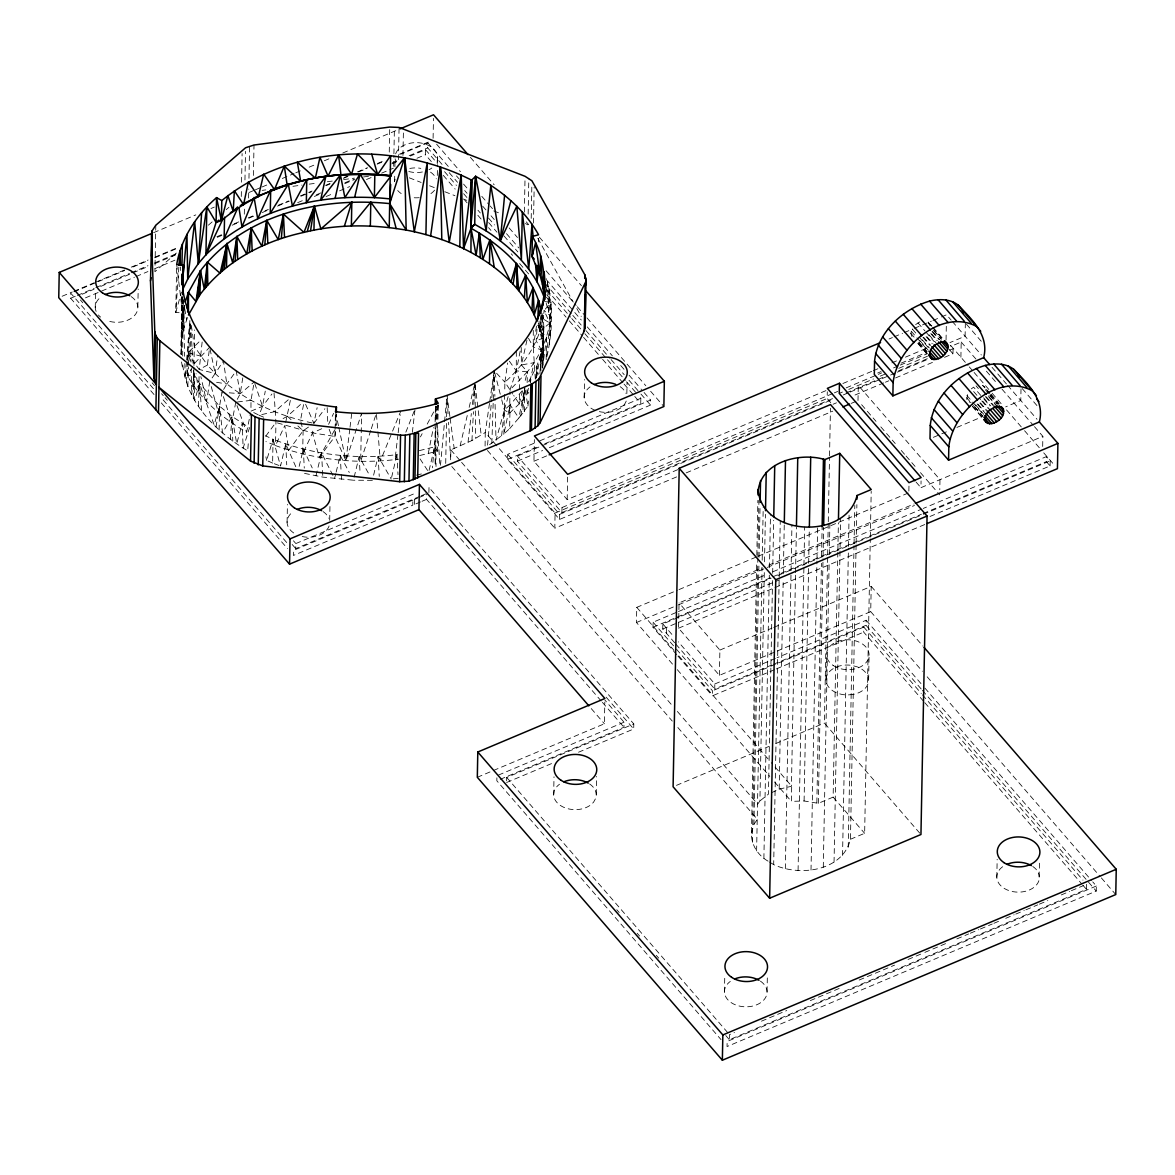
<?xml version="1.0" encoding="UTF-8"?>
<svg xmlns="http://www.w3.org/2000/svg" width="1175" height="1175" viewBox="0 0 1175 1175"><rect width="100%" height="100%" fill="white"/><g stroke="black" fill="none" stroke-linecap="round" stroke-linejoin="round"><path stroke-width="0.75" stroke-dasharray="5 3.75" d="M516.324 351.398L516.31 370.874L510.023 389.88L512.799 394.066M535.301 379.07L533.274 346.933L533.288 327.737M248.248 443.768L247.69 450.862C215.965 432.003 185.768 401.762 182.654 363.325M182.683 356.054L182.874 299.669M253.624 385.268L250.995 400.352L250.951 411.162L262.554 406.3L271.91 394.022M181.405 354.762L182.698 299.743L181.802 338.297L183.976 327.987L184.123 305.338L182.522 313.02L181.082 354.292L182.654 299.684M540.985 370.698C539.428 352.03 546.772 333.715 542.365 315.12M182.052 295.586L181.376 342.571L182.522 299.317M489.476 403.422L485.275 432.488L471.939 440.537L450.818 449.893L450.686 460.203L448.542 422.295M485.084 446.03L485.275 432.488L555.085 513.049L554.791 528.221L677.755 476.433M543.1 362.708L543.438 340.074L542.409 367.657L543.79 326.753L542.262 341.044L543.32 354.351L543.438 340.074L542.85 365.19M546.992 356.407C552.602 331.056 553.822 303.4 546.184 278.358M181.082 354.292L182.022 295.836M546.36 297.202L550.972 302.327L549.445 346.214L550.767 316.148L544.084 310.582C541.778 338.694 525.622 363.78 504.897 382.154L504.692 392.626M154.013 394.506L70.632 298.244L70.735 293.192L154.101 389.454M95.263 307.527L95.572 291.268M137.842 307.13L138.195 289.079M155.805 225.218L154.909 271.748L178.218 251.45M180.994 345.729L181.963 295.454M182.786 298.817L182.345 335.242L184.123 305.338L186.678 319.879L183.976 327.987M187.838 361.621L187.559 375.882C201.013 400.087 222.883 418.506 246.618 432.165L250.583 412.91M187.868 359.844L188 352.706L201.366 339.604M193.317 398.105L193.919 367.246M193.948 365.498L194.624 329.925M194.154 386.487L194.433 372.24M199.074 376.602L198.766 392.656L196.078 373.665M219.123 430.079L219.578 406.212L199.544 383.417L193.772 374.223L192.891 370.918M241.286 196.533L241.418 189.366M241.551 182.213L242.109 153.572M244.312 214.158L244.444 206.947M244.958 179.981L245.516 151.34M248.586 198.046L248.762 189.043M248.968 178.306L249.585 146.082M253.433 175.457L254.006 145.024M278.96 465.447L272.615 463.112L273.07 439.23L265.521 435.852M274.039 392.979L275.949 422.398L275.508 445.575C314.65 459.822 357.288 464.507 398.589 459.19M287.082 522.464L287.42 504.398M419.563 496.482L295.748 548.607L295.85 543.555L293.456 540.794M303.561 404.611L300.506 420.253L303.106 430.784L302.651 453.961L312.521 432.899L313.196 428.141M329.69 520.275L329.969 505.823M356.568 428.625L345.935 460.688L334.978 436.454L335.081 431.137M335.11 429.374L335.418 413.453M336.109 425.247L336.314 414.334M389.263 152.104L389.718 128.839M393.684 166.277L393.889 155.541M393.919 153.749L394.403 128.692M394.609 181.244L394.741 174.018M394.888 166.806L395.064 157.773M398.457 159.653L399.074 127.429M402.952 155.482L403.436 130.425M412.866 500.124L293.515 550.399L293.412 555.452L412.778 505.191L412.866 500.124L417.58 498.141M414.555 499.419L414.467 504.472L416.699 507.071M431.343 161.592L425.394 154.718L425.482 149.666L410.339 156.04M442.035 164.397L427.729 147.888L427.832 142.821L400.793 154.204M433.09 138.253L433.472 118.396M601.203 701.005L426.569 499.375L426.657 494.322M428.904 492.545L429.007 487.493L425.893 488.8M437.306 175.442L437.511 164.618M437.541 162.811L437.643 157.391M435.088 423.749L435.176 466.769M435.117 421.972L435.426 405.992M419.666 455.533L437.335 451.229L437.82 426.363M437.952 419.269L438.26 403.289L434.794 420.679M445.707 463.435L446.573 418.55M446.603 416.758L446.955 398.795M504.663 394.359L503.899 433.942L487.463 446.28L491.635 399.5M677.755 469.662L559.564 519.423L507.585 459.41L507.688 454.358L536.241 442.329M501.71 399.808L504.354 410.075L509.583 413.057L509.994 391.657M509.627 428.684L518.836 418.036L510.082 404.817L503.899 433.942L509.627 428.684L510.082 404.817L522.523 390.438M506.631 780.832L506.704 777.453L633.795 723.932L429.007 487.493M832.546 398.619L561.9 512.594L517.352 461.143L517.455 456.091L650.597 400.029L641.036 388.984M509.583 413.057L519.291 403.847L519.526 391.378M519.556 389.601L519.732 380.685L516.31 370.874L508.143 359.491M524.373 212.102L524.99 179.893M524.329 411.705L524.784 387.838L527.957 406.021L518.836 418.036L524.784 387.838L522.655 413.879M528.148 214.114L528.823 178.306M527.017 389.689L526.914 395.05L519.291 403.847L513.725 395.461M527.149 382.565L527.355 371.873C538.664 357.699 546.683 340.926 549.885 323.037L544.084 310.582M531.203 218.403L531.864 184.387M533.479 223.088L534.17 187.28M825.952 390.629L567.173 499.595L533.949 461.232L534.361 439.567M538.444 241.859L538.502 238.319L538.341 241.991M589.615 783.96A21.297 14.952 1.1 0 1 595.681 798.368L593.683 801.996A21.297 14.952 1.1 0 1 569.992 809.178A21.297 14.952 1.1 0 1 553.66 794.873L554.012 776.807M559.564 519.423L559.667 514.371L507.688 454.358M561.9 512.594L562.002 507.541L517.455 456.091M567.173 499.595L567.628 476.125M584.181 397.561L584.533 379.51M596.254 794.491L596.606 776.425M477.314 777.292L604.405 723.771L604.817 702.107M626.848 393.566L627.053 382.742M500.183 779.363L623.94 727.252L624.043 722.199L604.89 700.094M578.511 752.235L633.707 728.985L633.795 723.932M672.497 664.11L636.468 622.515L636.762 607.357L677.329 590.276M544.745 443.768L640.742 403.348L640.83 398.281L638.451 395.534M549.357 447.675L650.509 405.081L650.597 400.029M676.741 654.71L652.977 627.274L653.08 622.221L676.712 612.263M674.7 642.813L662.744 629.007L662.847 623.954L771.094 578.364M666.46 633.296L666.548 628.243M773.693 627.421L871.204 586.354L870.719 611.632L719.408 675.346L678.562 628.199L679.047 602.922L761.929 568.024M774.589 669.662L712.388 695.85L712.476 690.797L675.654 648.277M771.887 664.947L714.723 689.02L714.826 683.967L678.327 641.829M719.408 675.346L719.893 650.069L679.047 602.922M724.461 992.053L724.769 975.808M1086.567 884.29L1086.464 889.343L729.381 1039.713L729.469 1034.646L734.522 1032.531M768.068 861.158C758.139 855.591 751.016 844.781 751.471 833.178L756.671 562.561M756.817 555.246L757.86 500.388M752.382 842.269L757.831 558.859M757.86 557.023L758.947 500.344M751.471 833.178L753.939 824.263L758.933 564.602M759.065 557.288L760.049 506.102M756.612 850.935L762.061 567.51M762.193 560.196L763.221 507.174M677.373 711.448L757.669 804.17L759.917 800.953L764.367 569.111M764.514 561.812L765.424 514.342M763.882 858.558L769.317 575.133M769.463 567.819L770.477 514.797M772.533 580.567L768.435 794.153L759.917 800.953M772.665 573.268L773.679 520.334M767.055 991.671L767.363 975.426M856.105 544.862L850.45 839.258C842.783 871.263 799.646 876.741 773.679 864.624L780.273 520.863M771.505 792.728L779.187 789.159L783.182 581.052M783.314 573.752L784.268 524.461M785.341 868.736L791.025 572.519M791.054 570.683L791.935 524.975M779.187 789.159L791.436 786.295L795.504 574.546M795.548 572.724L796.43 527.09M837.834 552.088L833.134 797.12L818.329 803.348L804.097 800.968L791.392 801.379L791.686 786.207L771.27 762.648M798.075 870.587L803.906 567.055M803.935 565.234L804.669 526.826M804.097 800.968L808.635 565.087M808.664 563.266L809.325 528.515M811.014 870.073L816.948 561.062M816.992 559.227L817.624 526.312M816.845 802.819L821.442 563.295M821.575 555.981L822.133 526.723M818.329 803.348L823.029 558.331M823.073 556.495L823.631 527.237M830.754 402.643L827.156 398.487L827.288 391.745M919.746 833.134L824.409 723.066L827.611 556.495M827.641 554.673L828.243 523.551M828.272 521.729L829.506 457.663M829.535 455.827L830.461 408.239M826.025 680.178L826.51 654.901M823.278 867.223L829.153 561.87M829.286 554.556L829.888 523.462M837.863 550.267L838.392 522.846M834.044 862.23L840.639 518.469M842.548 855.429L848.438 548.24M848.482 546.419L849.143 511.668M848.232 847.293L854.019 545.597M854.063 543.761L854.798 505.367M858 400.528L858.293 385.371L939.985 479.679L939.78 489.784M856.149 543.041L856.883 504.633M923.579 701.284L863.698 632.135L863.787 627.083L712.476 690.797M921.185 688.976L866.034 625.306L866.137 620.253L777.027 657.765M850.45 839.258L864.638 833.31L870.293 538.914M870.322 537.092L871.204 491.37M868.619 679.796L869.103 654.519M908.862 491.106L908.995 484.364M1034.47 426.643L1042.871 436.351L920.936 487.684L921.068 480.942M946.051 340.06L946.316 325.622M944.524 357.317L952.969 353.763L953.072 348.711L950.281 345.494M960.9 357.2L961.194 342.043L951.074 346.302M965.351 322.905L965.101 336.212L949.958 342.586M996.811 877.358L997.164 859.307M1021.016 388.866L1020.781 400.513L1005.653 406.888M1042.68 446.456L1042.871 436.351M929.998 516.471L1050.098 465.902L1046.382 461.613L1046.484 456.561L923.227 508.452M1002.657 866.724A21.297 14.952 1.1 0 0 999.382 869.852L997.399 873.48A21.297 14.952 1.1 0 0 1013.144 891.678A21.297 14.952 1.1 0 0 1038.832 880.853L1039.713 860.732M1050.098 465.902L1050.186 460.835L1046.484 456.561M1096.334 886.023L727.134 1041.491L727.046 1046.543L1096.231 891.076L1096.334 886.023L1092.735 881.867M543.276 349.372L543.79 326.753M183.359 330.425L184.123 305.338M541.469 336.094L542.174 313.461L542.262 341.044L537.695 322.993M540.603 369.405L541.102 353.278L536.799 366.218L528.662 381.787M187.824 386.546L188.455 366.864M188.514 365.072L189.851 323.933M491.855 443.357L494.22 370.727L494.881 396.342M536.387 376.955L536.799 366.218L538.312 374.311M544.422 301.564L550.972 302.327L550.502 335.874M538.502 323.198L539.824 331.423L546.625 336.637L546.169 359.814L549.885 323.037L543.012 318.866L543.173 315.267M530.424 382.33L530.586 378.761L531.497 382.066M471.939 440.537L473.437 411.691M473.804 404.479L474.832 384.666L472.409 404.523M198.311 406.168L199.544 383.417L214.129 424.895L219.578 406.212L232.018 416.405L249.497 427.817L243.137 448.13L242.241 423.455L236.733 443.724L232.018 416.405L222.53 432.973L219.578 406.212L216.009 427.024M186.355 382.374L187.501 362.326M187.603 360.505L189.983 318.601M539.913 373.914L541.102 353.278L542.409 367.657M549.885 323.037L539.824 331.423L540.764 315.62M542.233 367.981L541.322 349.915L536.197 340.897L537.254 325.24M178.864 267.151L175.765 312.403L182.522 313.02L176.691 264.463L175.765 312.403L181.449 292.12M230.329 439.362L232.018 416.405L232.782 441.183M535.815 379.011L536.799 366.218L536.813 376.69M186.502 361.915L185.209 378.159L184.828 363.56M186.634 360.108L189.513 324.006M438.113 405.096L432.385 467.826M491.796 397.708L494.22 370.727M440.493 465.256L446.676 398.81M527.957 406.021L528.662 398.751M530.248 382.389L530.586 378.761L530.63 382.257M202.144 342.013L199.221 369.479L215.216 373.503C239.935 397.752 272.071 413.38 305.515 421.428M539.824 331.423L541.425 315.869M501.622 435.837L504.354 410.075L508.143 396.607M277.418 422.927L312.521 432.899L319.262 457.325L334.978 436.454L335.697 430.197M412.352 432.356L415.083 408.841L405.698 432.576M468.002 442.432L471.351 413.541M397.972 434.544L394.976 459.704L398.325 451.215M398.178 432.752L400.322 414.79M349.812 428.963L345.935 460.688L338.811 427.436M350.032 427.201L351.751 413.086M546.302 290.783L547.418 281.721L548.666 311.713L550.194 322.053L549.107 288.551L546.478 287.053M209.194 350.796L207.402 365.072L215.216 373.503L211.588 378.658M542.556 368.054L546.625 336.637L536.197 340.897M223.617 389.454L226.834 383.961L223.412 360.916L215.216 373.503L217.581 355.599M520.819 415.994L524.784 387.838M521.245 347.477L521.392 364.97L527.355 371.873L510.023 389.88L504.897 382.154L507.644 362.987M489.74 401.6L493.955 372.534M553.66 794.873L554.248 790.995A21.297 14.952 1.1 0 1 559.506 784.239M536.476 377.528L541.322 349.915L533.274 346.933L536.608 325.431M209.767 381.243L206.58 401.527L200.852 376.602M237.247 399.383L240.214 393.728L242.887 377.16M912.006 336.726L910.816 333.333L912.152 328.882L917.954 335.58M966.79 399.529L967.848 393.184M263.626 417.169L258.999 415.201L262.554 406.3L265.256 391.128M285.657 422.442L290.636 399.133M235.778 402.202L231.798 422.941L222.002 392.2L218.388 412.689L210.252 382.991M520.173 351.119L516.31 370.874L527.355 371.873L524.667 382.536M428.199 453.726L433.413 427.641M541.837 315.062L539.207 327.869L539.061 320.995M305.618 404.303L313.872 423.382L317.132 407.681M528.427 388.235L526.914 395.05L528.838 392.303M529.925 381.42L534.082 362.693L521.392 364.97L527.311 338.635M295.762 466.681L285.745 443.9L280.546 466.034L273.07 439.23C312.183 454.798 355.202 459.689 396.93 454.652L398.017 474.671M398.207 478.313L391.216 479.062L396.93 454.652M460.115 445.913L467.518 414.393M469.163 407.373L474.098 386.355M429.066 470.455L434.647 446.838L417.096 451.185M373.606 475.185L378.13 456.311L391.216 479.062M299.155 466.372L303.326 449.085L312.242 467.944M304.545 473.378L322.831 477.109L353.396 480.208L359.168 456.576L369.728 475.581M315.972 475.802L321.553 452.948L334.537 478.68L335.756 473.701M336.168 472.056L340.236 455.459L349.283 472.468M519.291 403.847L522.42 391.422M272.615 463.112L266.637 460.365L273.07 439.23M370.757 430.432L360.681 461.393L361.606 413.438L357.127 426.936M371.315 428.713L376.353 413.233L380.347 460.982L391.907 432.767M186.678 319.879L187.471 317.456M392.582 431.107L400.748 411.191M328.603 424.351L333.597 413.336M319.262 457.325L334.625 430.079M420.444 436.894L422.148 433.692M427.23 424.087L436.571 406.491M192.847 366.468L187.559 375.882L193.772 374.223L193.552 370.639M753.939 824.263L757.39 819.328L677.094 726.635M308.482 427.083L303.106 430.784L288.874 450.098L284.791 425.526L275.508 445.575L265.917 441.58M265.785 436.131L275.949 422.398M313.872 423.382L324.902 408.724M191.334 325.46L194.316 346.302L207.402 365.072L199.221 369.479L194.609 363.325L209.649 347.227M544.054 294.631L549.107 288.551L548.666 311.713L545.2 299.845M545.229 309.201L550.972 302.327M510.082 404.817L504.354 410.075L496.012 440.258L494.925 398.178M283.087 418.579L287.376 416.273L302.944 402.291M288.242 399.794L274.671 411.661L258.999 415.201L252.552 411.97M208.372 225.189L212.484 221.605M226.202 209.664L228.949 207.285M229.287 392.817L240.214 393.728L254.211 381.919M915.633 324.579L920.348 321.553M971.328 388.881L973.605 387.148L982.888 397.855M321.744 428.713L312.521 432.899L334.978 436.454M153.646 232.65L195.799 214.893M210.971 208.504L214.335 207.079M253.727 190.497L248.689 192.627L251.641 191.922M255.416 189.792L260.453 187.677M262.128 186.957L267.18 184.842M282.294 178.468L294.058 173.518M295.748 172.813L302.46 169.978M309.187 167.144L315.913 164.324M324.315 160.784L329.353 158.654M342.792 153L398.252 129.647M62.128 296.262L72.233 292.002M73.922 291.282L94.162 282.764M95.836 282.059L124.506 269.986M131.248 267.151L148.109 260.042M154.85 257.207L178.453 247.264M234.089 223.838L239.142 221.708M248.204 217.904L254.931 215.069M265.007 210.824L268.37 209.414M278.46 205.17L288.536 200.925M300.301 195.961L307.027 193.141M308.702 192.421L312.065 191.011M325.504 185.356L330.542 183.227M343.996 177.572L347.345 176.147M357.435 171.903L367.511 167.658M377.601 163.413L382.639 161.298M399.441 154.219L429.697 141.485M74.098 291.782L124.55 270.544M132.951 267.004L148.079 260.63M154.806 257.795L178.35 247.881M232.151 225.218L238.877 222.383M248.938 218.153L253.947 216.053M262.289 212.528L269.046 209.693M277.491 206.139L289.314 201.16M301.138 196.181L311.272 191.907M326.474 185.503L329.852 184.078M343.364 178.394L348.432 176.265M358.566 171.991L367.011 168.436M377.146 164.162L383.902 161.328M70.632 298.244L75.685 296.129M77.359 295.424L94.176 288.345M95.865 287.625L129.485 273.467M131.174 272.762L147.991 265.682M154.718 262.848L176.573 253.638M216.934 236.645L221.972 234.53M297.672 202.658L304.428 199.809M316.251 194.83L323.007 191.98M344.965 182.742L353.411 179.173M392.259 162.826L397.326 160.681M409.15 155.702L427.729 147.888M82.191 294.22L94 289.241M100.756 286.406L131.145 273.613M132.834 272.894L148.035 266.505M154.777 263.655L176.735 254.417M217.243 237.35L222.31 235.22M314.401 196.445L319.453 194.316M344.701 183.682L354.806 179.422M391.818 163.839L398.56 161.004M85.467 297.863L134.42 277.241M136.109 276.536L147.933 271.557M154.689 268.708L174.943 260.174M326.092 196.533L332.819 193.699M339.56 190.864L349.651 186.605M366.483 179.525L373.209 176.691M381.625 173.151L393.405 168.187M416.978 158.258L425.394 154.718M295.85 543.555L414.995 493.383M539.78 440.845L640.83 398.281M421.12 495.821L427.347 493.206M507.585 459.41L539.692 445.898M419.093 497.51L425.144 494.969M420.518 501.931L412.778 505.191M422.031 501.284L426.569 499.375M517.352 461.143L542.615 450.51M533.949 461.232L547.447 455.548M889.02 339.002L892.413 337.577M894.102 336.858L902.547 333.303M904.251 332.584L912.696 329.029M914.4 328.31L931.305 321.186M932.994 320.481L939.765 317.632M941.454 316.927L946.536 314.782L951.177 320.143M842.872 383.505L871.63 371.403M873.319 370.683L878.386 368.553M891.913 362.855L896.995 360.71M905.455 357.156L929.131 347.183M877.666 373.033L881.03 371.608M901.21 363.119L926.429 352.5M562.002 507.541L832.649 393.566M834.338 392.861L837.716 391.437M846.176 387.867L876.623 375.045M878.312 374.34L881.691 372.916M893.529 367.922L898.611 365.792M900.3 365.072L927.369 353.69M555.085 513.049L827.156 398.487M839.258 393.39L842.431 392.053M848.776 389.38L873.48 378.967M880.222 376.132L885.289 374.002M898.772 368.318L927.457 356.245M846.073 392.935L876.521 380.113M878.21 379.393L884.981 376.543M898.508 370.845L928.955 358.022M559.667 514.371L833.192 399.192M843.327 394.918L848.379 392.788M850.068 392.083L888.902 375.721M890.591 375.016L895.658 372.886M897.348 372.167L927.736 359.374M949.694 350.135L953.072 348.711M833.09 404.244L836.468 402.819M855.047 395.006L883.747 382.918M885.436 382.198L888.814 380.788M895.57 377.939L934.404 361.592M686.185 472.879L832.737 411.177M851.273 403.363L856.325 401.248M933.361 437.335L940.088 434.5M941.777 433.795L948.489 430.961M956.905 427.421L982.124 416.802M679.018 589.571L756.744 556.832M758.433 556.113L908.833 492.78M768.685 565.175L914.15 503.928M636.468 622.515L676.903 605.492M678.592 604.787L914.429 505.485M678.401 611.543L766.203 574.575M772.959 571.74L921.538 509.172M652.977 627.274L771.167 577.498M772.856 576.793L921.435 514.224M923.124 513.519L1046.382 461.613M777.865 575.515L921.641 514.973M923.33 514.268L1050.186 460.835M662.744 629.007L779.451 579.863M678.562 628.199L773.282 588.308M774.971 587.603L925.503 524.212M719.893 650.069L772.004 628.126M624.043 722.199L496.937 775.72L496.834 780.773L721.039 1039.625M714.826 683.967L775.338 658.485M773.561 664.242L866.034 625.306M506.601 782.506L551.751 763.5M776.264 668.957L863.698 632.135M676.462 785.37L768.935 746.433M775.647 743.599L824.409 723.066M761.473 1021.178L786.751 1010.529M810.324 1000.601L842.328 987.132M859.175 980.038L894.542 965.145M908.025 959.461L923.183 953.087M924.857 952.382L946.756 943.158M956.861 938.898L968.655 933.934M970.344 933.229L978.76 929.675M980.449 928.97L992.243 924.005M993.918 923.3L998.97 921.171M1005.712 918.336L1014.143 914.782M1015.817 914.077L1024.247 910.522M1025.922 909.817L1037.716 904.853M1039.405 904.148L1047.821 900.593M1061.304 894.924L1069.72 891.37M1071.409 890.665L1083.203 885.7M416.582 475.141L421.766 473.863M262.172 190.365L265.785 189.895M292.942 186.296L301.99 185.092M309.231 184.137L316.457 183.183M327.326 181.743L332.745 181.023M343.614 179.584L354.468 178.145M363.516 176.94L368.95 176.235M237.468 401.997L250.995 400.352M372.372 480.325L353.396 480.208M216.597 382.33L226.834 383.961L236.219 370.874L240.214 393.728M969.155 402.026L971.079 402.452M307.189 421.825L312.197 422.985M190.233 360.989L188 352.706L200.558 356.069M409.326 177.822L421.149 182.463M429.595 185.768L434.662 187.75M444.796 191.731L454.931 195.696M463.361 199.016L466.739 200.338M493.764 210.927L500.521 213.586M525.416 223.514L527.942 224.851M769.478 862.024L773.679 864.624M931.878 326.062L926.943 321.054L931.584 326.415M989.893 393.052L982.638 385.356L989.6 393.39M287.376 416.273L291.312 419.901M297.863 425.952L303.106 430.784M496.584 373.253L504.897 382.154M833.134 797.12L864.638 833.31M966.511 324.256L981.595 341.661M1022.206 388.543L1037.29 405.962M952.337 321.48L981.345 354.968M992.038 367.334L1006.417 383.917M1007.607 385.312L1037.026 419.269M961.194 342.043L978.011 361.459M986.413 371.168L996.018 382.257M1002.025 389.189L1033.266 425.247M950.619 345.332L968.097 365.528M969.302 366.908L972.915 371.08M974.104 372.46L990.922 391.877M992.126 393.258L1001.732 404.362M1006.549 409.913L1023.366 429.316M1024.556 430.711L1041.373 450.128M1043.723 452.83L1054.004 464.698M933.038 327.414L943.481 339.457M991.054 394.389L999.176 403.759M932.774 327.561L943.187 339.81M990.789 394.536L998.882 404.112M934.228 330.792L941.19 338.826M985.282 389.733L988.763 393.757M989.923 395.094L998.045 404.464M933.141 329.999L941.263 339.384M989.996 395.637L996.958 403.686M949.253 349.474L952.969 353.763M932.7 331.614L939.662 339.648M988.395 395.916L995.357 403.95M932.054 331.512L939.016 339.546M988.909 397.15L997.032 406.535M931.731 333.906L937.533 340.603M986.266 396.856L993.227 404.905M930.791 333.612L936.592 340.309M976.043 385.855L978.364 388.528M985.326 396.562L994.608 407.284M929.043 334.816L936.005 342.85M983.578 397.767L990.54 405.816M917.925 322.846L924.887 330.88M926.047 332.217L934.169 341.602M984.048 399.192L989.849 405.889M927.075 336.873L932.877 343.57M982.77 401.174L988.572 407.872M926.076 336.637L931.878 343.335M973.649 391.554L980.611 399.588M981.771 400.939L988.733 408.973M923.638 337.269L930.6 345.303M980.493 402.907L986.295 409.605M922.948 337.357L929.91 345.391M979.803 402.996L987.925 412.366M922.375 339.898L929.337 347.932M978.07 404.2L983.872 410.897M919.114 336.931L928.397 347.638M977.13 403.906L986.413 414.628M919.952 340.662L928.074 350.032M975.647 404.949L983.769 414.334M911.183 331.174L928.588 351.266M966.878 395.476L985.443 416.905M918.865 342.16L926.987 351.545M974.56 406.462L982.682 415.847M910.816 333.333L914.297 337.357M918.938 342.718L927.06 352.089M966.511 397.635L973.473 405.669M974.633 407.02L982.755 416.391M918.101 343.085L927.339 353.983M972.592 406.227L983.034 418.285M917.807 343.423L927.09 354.145M972.342 406.388L983.945 419.783M861.613 404.699L876.021 421.34M880.824 426.877L895.247 443.518M901.254 450.466L904.853 454.622M906.057 456.003L915.663 467.107M920.466 472.644L939.692 494.837M916.133 482.147L920.936 487.684M871.204 586.354L922.845 646M870.719 611.632L922.36 671.278M927.178 676.815L1100.152 876.521M1101.357 877.916L1115.765 894.557M470.397 157.347L494.176 184.798M526.283 221.855L528.662 224.601M539.354 237.174L581.419 285.657M866.137 620.253L923.682 686.699M924.887 688.08L1091.531 880.486M922.39 690.371L1096.231 891.076M863.787 627.083L921.288 693.456M922.478 694.836L1082.968 880.134M924.784 702.665L1081.676 883.806M1082.88 885.186L1086.464 889.343M436.615 144.187L460.394 171.638M481.794 196.343L488.932 204.582M490.122 205.948L492.501 208.695M509.142 227.921L517.47 237.526M546.081 270.764L576.132 305.397M577.322 306.778L585.738 316.486M586.942 317.867L645.824 385.752M650.642 391.29L663.86 406.535M427.832 142.821L449.276 167.599M456.429 175.853L458.823 178.615M463.582 184.108L468.355 189.616M482.661 206.139L486.23 210.266M491.003 215.774L494.572 219.901M506.498 233.663L518.836 247.91M546.155 279.444L581.287 320.011M587.265 326.9L612.366 355.878M620.723 365.528L624.307 369.67M629.095 375.192L639.846 387.603M449.188 172.652L457.53 182.287M464.683 190.541L467.062 193.302M488.521 218.065L494.484 224.954M504.016 235.955L517.852 251.935M545.038 283.322L571.637 314.019M572.827 315.399L581.199 325.064M585.972 330.586L609.869 358.169M611.073 359.55L624.219 374.722M628.992 380.245L639.743 392.67M640.948 394.051L650.509 405.081M425.482 149.666L437.408 163.428M444.561 171.682L456.473 185.444M463.626 193.699L467.195 197.826M477.931 210.208L480.311 212.954M488.653 222.589L496.996 232.224M546.816 289.74L570.565 317.162M571.77 318.543L583.667 332.29M584.856 333.671L606.3 358.419M607.49 359.785L625.35 380.421M626.539 381.787L637.261 394.168M443.269 175.354L455.18 189.116M464.712 200.132L467.107 202.878M477.828 215.26L481.397 219.387M488.55 227.642L490.944 230.403M511.198 253.785L512.579 255.386M519.644 263.538L530.233 275.772M546.727 294.808L566.056 317.132M569.288 320.848L582.389 335.977M583.578 337.343L601.438 357.964M602.628 359.344L622.867 382.712M624.072 384.093L633.589 395.094M634.779 396.474L640.742 403.348M662.847 623.954L673.613 636.395M675.875 644.164L714.723 689.02M653.08 622.221L674.465 646.911M636.762 607.357L673.995 650.333M678.798 655.885L770.066 761.253M677.931 656.076L712.388 695.85M487.434 450.451L554.791 528.221M677.299 669.662L769.772 776.425M774.575 781.962L791.392 801.379M450.818 449.893L460.409 460.967M461.613 462.348L672.57 705.911M451.788 466.504L672.291 721.097M606.153 697.186L633.707 728.985M602.408 702.386L623.94 727.252M591.245 708.584L604.405 723.771M506.704 777.453L728.28 1033.266M616.787 909.729L619.196 912.49M637.158 933.229L639.553 936.005M656.311 955.363L658.72 958.124M725.783 1035.557L729.381 1039.713M80.399 299.992L82.793 302.753M152.148 382.83L154.542 385.591M161.607 393.742L163.252 395.652M165.073 397.738L167.291 400.293M292.164 544.48L295.748 548.607M163.119 399.853L287.537 543.496M161.283 402.907L287.434 548.549M420.107 458.955L427.729 470.676M188 352.706L194.609 363.325M437.335 451.229L434.647 446.838L435.837 466.578M984.092 386.355L984.988 387.838M928.397 322.053L929.587 325.431M537.783 238.231L573.253 302.107M576.808 308.496L581.243 316.472M528.515 338.312L533.274 346.933M329.162 429.316L331.732 436.101M236.983 405.537L246.618 432.165M254.769 383.535L262.554 406.3M494.66 372.431L501.27 398.105M338.444 425.688L335.448 411.676L336.006 425.365M265.888 456.825L266.637 460.365M210.017 348.975L215.216 373.503M181.537 361.959L182.639 368.774M449.893 416.523L447.014 395.211L448.13 415.069M450.128 418.3L454.196 448.498M475.141 384.651L481.177 435.058M201.586 410.618L199.544 383.417L194.697 400.411L193.772 374.223L191.672 394.697L191.158 369.332M436.043 406.065L439.92 465.256M190.541 323.962L193.082 363.457M378.13 456.311L379.246 476.433M359.168 456.576L360.108 473.657M340.236 455.459L341.161 472.629M341.264 474.347L341.543 479.488M321.553 452.948L322.831 477.109M303.326 449.085L304.281 468.164M285.745 443.9L286.729 464.83M327.179 407.622L327.825 424.102M180.553 267.004L180.671 270.588M183.153 299.698L184.637 356.26M190.233 324.036L191.011 362.076M474.95 384.651L475.728 438.495M542.982 315.502L543.012 318.866M435.617 406.197L435.719 420.812M435.763 428.126L436.028 466.504M1032.766 866.46A21.297 14.952 1.1 0 1 1039.405 876.976M760.416 981.14A21.297 14.952 1.1 0 1 761.209 1002.304A21.297 14.952 1.1 0 1 731.1 1002.569A21.297 14.952 1.1 0 1 730.292 981.419M431.812 168.025A21.297 14.952 1.1 0 1 429.022 169.729M422.413 171.976A21.297 14.952 1.1 0 1 407.857 171.227M395.931 161.636A21.297 14.952 1.1 0 1 395.182 159.08M395.637 153.896A21.297 14.952 1.1 0 1 421.311 143.086A21.297 14.952 1.1 0 1 437.071 161.269M131.203 296.614A21.297 14.952 1.1 0 1 133.788 316.281A21.297 14.952 1.1 0 1 106.396 320.378M100.609 317.088A21.297 14.952 1.1 0 1 98.392 314.973M96.13 311.39A21.297 14.952 1.1 0 1 101.094 296.878M329.088 525.959A21.297 14.952 1.1 0 1 298.215 535.315M293.721 532.98A21.297 14.952 1.1 0 1 292.913 511.83M323.022 511.551A21.297 14.952 1.1 0 1 328.794 518.204M626.202 401.057A21.297 14.952 1.1 0 1 596.988 411.015M595.328 410.428A21.297 14.952 1.1 0 1 590.026 386.928M620.136 386.663A21.297 14.952 1.1 0 1 625.908 393.317M434.588 190.174A21.297 14.952 1.1 0 1 428.537 195.006M419.211 197.664A21.297 14.952 1.1 0 1 410.897 197.356M401.204 193.567A21.297 14.952 1.1 0 1 397.708 190.497M394.609 181.743A21.297 14.952 1.1 0 1 395.153 179.173M409.811 168.451A21.297 14.952 1.1 0 1 420.826 168.363M430.52 172.138A21.297 14.952 1.1 0 1 436.292 178.806M853.373 694.396L847.88 694.954A21.297 14.952 1.1 0 1 826.128 678.225A21.297 14.952 1.1 0 1 852.286 665.491L857.471 666.93A21.297 14.952 1.1 0 1 868.501 681.75A21.297 14.952 1.1 0 1 853.373 694.396M833.148 665.432A21.297 14.952 1.1 0 0 868.516 658.397A21.297 14.952 1.1 0 0 841.741 640.316A21.297 14.952 1.1 0 0 833.148 665.432"/><path stroke-width="1.5" d="M544.054 294.631L542.527 284.805L544.157 272.145L544.407 299.831C544.95 278.108 543.937 255.592 532.363 236.439L538.576 234.78C524.344 209.238 501.093 190.027 475.64 176.338L471.586 180.127L463.538 248.615C494.969 263.876 523.962 288.242 537.004 321.392M470.911 252.331L471.586 180.127C393.728 140.648 290.71 144.437 221.781 200.587L221.399 220.606L216.083 222.398L205.933 254.769L198.311 263.567L187.721 279.062L183.021 288.859M183.006 294.22L182.375 273.907L182.213 284.747L183.432 265.065L176.691 264.463C181.17 238.202 196.666 214.863 216.567 197.62L221.781 200.587M182.198 284.879L182.375 273.907M151.957 233.355L59.235 272.409L58.75 297.686L289.549 564.147L418.946 509.656L419.431 484.379L290.034 538.87L289.549 564.147M59.235 272.409L156.378 384.548L153.896 378.218L150.488 280.942L151.913 231.137L155.805 225.218L245.575 147.756L254.006 145.024L389.748 127.047L399.074 127.429L525.063 176.309L531.923 180.803L584.798 274.73L586.002 281.236L585.106 327.781L584.239 331.012L540.089 422.78L537.988 425.717L531.438 430.314L408.959 481.177L399.662 481.706L262.745 465.902L250.554 461.129L158.963 387.324L290.034 538.87M151.443 256.194L151.913 231.137M153.896 378.218L154.792 331.673L151.384 234.398M154.659 381.478L155.555 334.934L154.792 331.673M155.893 409.825L157.274 338.003L155.555 334.934M158.478 412.601L159.859 340.779L157.274 338.003M181.963 265.477L182.36 244.165M182.889 293.486L183.432 265.065L182.713 292.105M188.455 315.076L199.985 294.661L200.44 270.779C243.974 214.056 321.583 196.666 389.689 203.613L406.168 230.05C425.967 233.884 445.384 239.832 463.538 248.615L471.028 228.273L471.586 180.127L471.204 228.361C503.018 246.074 532.848 273.496 541.264 310.185M238.922 207.652L241.977 226.892L254.079 197.444L257.707 218.726L270.691 190.188C299.199 179.511 329.632 174.091 360.064 174.062L374.384 197.576L391.128 175.809L376.632 174.561L390.232 175.677L404.582 157.714L406.168 230.05L396.181 228.552L389.689 203.613L390.688 198.986C325.299 191.716 253.727 207.226 205.933 254.769L206.859 206.815L216.083 222.398L218.917 220.078M216.083 222.398L216.567 197.62L221.399 220.606C254.711 192.392 297.818 178.027 340.941 174.767L338.576 155.012L328.045 176.088L319.952 157.362L315.355 178.086L297.319 162.165L300.683 181.273L287.141 185.033L257.472 196.122M224.542 217.228L224.131 238.613L237.923 207.534M226.511 267.371L226.981 243.489L232.723 262.921C220.327 271.748 209.15 282.47 199.985 294.661M250.554 461.129L251.45 414.584L159.859 340.779M254.123 463.303L255.019 416.758L251.45 414.584M258.236 464.918L259.132 418.373L255.019 416.758M262.745 465.902L263.626 419.357L259.132 418.373M313.96 229.933L314.415 206.066L303.973 232.386C278.548 237.776 253.932 247.822 232.723 262.921L236.88 236.395L246.691 254.035L251.215 227.803L261.907 246.236L266.784 220.327L278.24 239.612L283.395 214.041L303.973 232.386C333.95 224.866 365.66 224.293 396.181 228.552M336.344 412.513L336.447 407.049C270.603 399.764 194.668 362.473 182.918 290.577L182.801 294.22L183.432 265.065M307.233 231.446L314.415 206.066L320.878 228.934L351.824 202.056L351.369 225.923L370.801 202.144L389.233 227.48L390.614 155.658L377.645 174.546C351.883 173.445 325.695 174.532 300.683 181.273L284.306 166.086L274.495 189.498L270.691 190.188L270.25 213.365L288.33 184.211L292.443 206.139L306.778 179.555L306.322 202.732L325.842 176.294L320.599 200.191L340.427 174.825L374.825 174.399L374.384 197.576M370.345 226.011L370.801 202.144M399.662 481.706L400.558 435.161L263.626 419.357M404.347 481.779L405.243 435.235L414.158 433.369L532.334 383.77L538.884 379.173L586.002 281.236M408.959 481.177L409.84 434.633M413.262 479.914L414.158 433.369L418.55 433.267L417.683 478.049M414.951 479.194L415.832 432.65M425.923 234.53L427.303 162.708L414.305 231.842L404.582 157.714L389.689 203.613L390.688 184.504M435.455 404.215L435.558 398.883C491.282 384.078 551.824 335.918 544.157 272.145M459.822 246.765L461.202 174.943L449.232 242.447L440.405 166.762L430.608 235.984M544.451 298.186C534.287 269.295 511.36 247.249 486.171 230.932L475.64 176.338L474.715 224.278L471.028 228.273L476.125 255.283L479.356 232.988L482.837 259.396L489.916 239.788L510.89 282.191L516.501 263.435L518.689 290.563L525.666 275.185L527.369 302.489L533.053 287.537L534.228 314.973L538.576 300.345L538.928 315.825M419.431 484.379L604.89 698.493L477.799 752.015L477.314 777.292L722.361 1060.217L1115.765 894.557L1116.25 869.28L924.049 647.381M489.461 263.655L489.916 239.788L494.234 267.371M534.317 259.088L531.981 256.458L535.594 242.74L539.957 274.818L540.647 255.636L542.527 284.805L539.957 274.818L531.981 256.458L532.363 236.439M530.043 430.902L530.836 384.24M531.438 430.314L532.334 383.77M535.066 428.258L535.962 381.713M537.988 425.717L538.884 379.173M540.089 422.78L540.985 376.25M584.724 278.299L584.798 274.73M584.239 331.012L585.135 284.468M585.561 294.044L585.106 327.781M585.738 285.099L585.87 277.932M586.222 291.209L664.345 381.258L663.86 406.535L549.136 454.843M679.209 468.296L673.099 786.78L769.64 898.229L920.95 834.514L927.06 516.031L830.519 404.582L679.209 468.296L775.75 579.745L769.64 898.229M722.361 1060.217L722.845 1034.94L477.799 752.015M757.963 494.91C757.757 462.597 799.132 451.67 824.923 459.587L839.728 453.359L871.248 489.549L857.06 495.498C846.029 540.25 761.62 536.828 758.081 489.417M760.122 502.445L760.548 480.502M765.498 510.699L766.232 472.365M773.752 516.677L774.736 465.564M784.298 522.64L785.487 460.571M796.459 525.254L797.752 457.721M809.369 526.694L810.706 457.207M822.133 526.723L823.44 459.058M823.66 525.416L824.923 459.587M839.449 383.27L921.141 477.579L909.024 482.675L827.347 388.367L839.449 383.27L839.258 393.39L914.928 480.751M838.465 519.188L839.728 453.359M856.986 499.155L857.06 495.498M874.567 361.136L874.303 374.443L892.868 395.872L983.666 357.655C989.409 335.272 971.96 319.615 958.11 305.059C950.032 298.714 939.075 298.832 929.528 301.108C902.664 309.201 877.505 332.173 874.567 361.136L893.132 382.58L892.868 395.872M930.262 425.438L929.998 438.745L948.563 460.174L1039.346 421.942C1045.104 399.573 1027.655 383.902 1013.805 369.361C1005.727 363.016 994.77 363.119 985.223 365.41C958.359 373.503 933.2 396.474 930.262 425.438L948.827 446.867L948.563 460.174M1039.346 421.942L1057.911 443.386L1057.427 468.663L927.192 523.507M544.466 299.787L544.627 292.737M544.377 299.919L544.627 291.033M537.577 265.433L537.034 281.662L535.462 263.685M187.677 312.095L188.426 292.399L200.44 270.779L204.318 289.226L207.358 262.113L220.107 273.261L226.981 243.489L224.234 269.251M537.827 319.512L538.576 300.345M543.863 299.052L544.01 295.454L544.025 298.817M531.996 310.229L533.053 287.537M537.695 268.062L537.034 281.662L538.502 268.957M524.432 297.936L525.666 275.185M205.992 287.038L207.358 262.113L207.813 284.923M540.867 313.872L541.19 308.599M187.368 308.878L188.426 292.399L195.99 301.534L200.44 270.779L198.472 296.893M182.654 279.474L186.957 234.354L187.721 279.062L194.668 221.708L198.311 263.567L201.63 212.631M178.982 265.33L179.966 250.848L180.48 265.212M235.147 261.129L236.88 236.395L237.703 259.425M249.364 252.434L251.215 227.803L252.155 250.936M264.816 244.841L266.784 220.327L267.827 243.548M281.339 238.437L283.395 214.041L284.526 237.379M504.589 195.3L500.315 240.684L516.824 206.242L521.392 259.983L522.317 212.029L528.765 269.046L531.981 224.175L533.083 236.748M475.64 176.338L470.676 228.067L474.715 224.278L486.171 230.932L490.812 185.283L500.315 240.684L510.905 200.661M542.13 308.966L542.85 302.063L542.879 305.427M197.15 299.184L200.44 270.779M893.132 382.58C896.745 347.462 941.645 307.674 976.675 326.503M948.827 446.867C952.44 411.749 997.34 371.976 1032.37 390.805M198.311 263.567L206.859 206.815M310.567 230.623L314.415 206.066M150.488 280.942L151.017 277.682M513.064 284.188L516.501 263.435L516.971 288.374M946.962 343.482C939.016 337.812 923.8 352.089 932.025 359.153C941.131 361.812 953.997 348.123 944.641 340.809M1003.479 413.336C1005.154 400.499 986.266 408.474 985.443 416.905C983.769 429.742 1002.642 421.766 1003.479 413.336L996.518 405.287M222.09 271.219L226.981 243.489M240.287 205.463L243.563 204.582L248.395 181.875L258.441 196.46L241.947 204.318M336.447 407.049L335.448 411.676C369.846 415.671 404.949 412.689 438.26 403.289L435.558 398.883L435.602 404.362M335.095 198.369L340.427 174.825L344.877 197.62L360.064 174.062L391.128 175.809M354.688 197.253L360.064 174.062M221.399 220.606L227.891 195.549L233.208 211.338L230.329 212.704M531.981 256.458L532.995 253.124M344.319 226.422L351.824 202.056M185.195 302.107L188.426 292.399L188.455 311.581M205.933 254.769L223.03 218.726M237.556 206.991L233.208 211.338L234.383 190.732L243.563 204.582M288.33 184.211L287.141 185.033L284.306 166.086M399.926 128.942L433.531 114.783L468.017 154.601M664.345 381.258L534.434 435.954L567.657 474.318L880.56 342.557M842.842 406.917L849.584 404.082M915.839 503.208L1057.911 443.386M775.75 579.745L927.06 516.031M722.845 1034.94L1116.25 869.28M255.533 197.121L258.441 196.46L263.67 174.106L274.495 189.498M400.558 435.161L405.243 435.235M958.11 305.059L980.743 331.291M1013.805 369.361L1036.438 395.593M952.572 301.696L971.138 323.14M1008.268 365.998L1026.832 387.442M1036.556 398.942L1038.876 401.615M945.787 299.875L964.352 321.318M1001.482 364.177L1020.047 385.606M938.002 299.684L956.567 321.113M993.697 363.986L1012.263 385.415M983.666 357.655L989.644 364.558M929.528 301.108L948.093 322.537M985.223 365.41L1003.788 386.839M920.686 304.105L939.251 325.548M976.381 368.407L994.946 389.85M944.377 340.956L947.858 344.98M1001.232 406.594L1003.553 409.282M943.51 341.514L948.152 346.875M999.205 405.816L1003.847 411.162M940.822 341L947.784 349.034M911.815 308.57L930.38 329.999M967.51 372.872L986.075 394.301M938.693 341.94L946.815 351.325M994.388 406.242L1002.51 415.612M937.165 344.187L945.288 353.572M992.86 408.489L1000.982 417.874M934.037 344.907L943.319 355.628M989.732 409.208L999.014 419.93M931.76 346.654L941.043 357.362M987.455 410.942L996.738 421.663M903.267 314.312L921.817 335.742M958.947 378.614L977.512 400.043M930.497 349.283L938.619 358.654M986.192 413.585L994.314 422.956M929.234 351.369L936.196 359.403M984.929 415.671L991.891 423.705M929.308 354.218L933.949 359.579M983.842 417.184L989.644 423.881M928.544 355.129L932.025 359.153M984.239 419.431L987.72 423.455M983.945 419.783L986.266 422.457M895.335 321.127L913.9 342.557M951.03 385.415L969.595 406.858M888.373 328.736L906.938 350.165M944.068 393.038L962.633 414.467M882.616 336.858L901.181 358.287M938.311 401.16L956.876 422.589M878.298 345.171L896.863 366.615M933.993 409.473L952.558 430.902M875.581 353.381L894.146 374.81M931.276 417.683L949.841 439.112M418.946 509.656L588.851 705.822M338.576 155.012L351.575 174.164L357.479 154.042L377.645 174.546L371.726 154.189M1017.873 374.149L1019.092 377.175M962.178 309.862L963.397 312.873M542.791 284.247L544.657 296.379M544.304 289.329L544.598 292.825M435.558 398.883L435.91 404.259M479.356 232.988L480.252 257.678M461.202 174.943L463.538 248.615M440.405 166.762L441.785 239.509M563.824 781.816A21.297 14.952 1.1 0 1 588.22 783.093M734.61 978.995A21.297 14.952 1.1 0 1 759.006 980.273M1006.975 864.315A21.297 14.952 1.1 0 1 1031.371 865.593M105.412 294.47A21.297 14.952 1.1 0 1 129.808 295.748M297.231 509.407A21.297 14.952 1.1 0 1 321.627 510.684M594.344 384.519A21.297 14.952 1.1 0 1 615.641 384.328M182.918 290.577L182.903 294.205L182.918 290.577M544.877 282.132L544.745 287.434L544.877 282.132M1003.935 862.612A21.297 14.952 1.1 0 0 1039.317 855.576A21.297 14.952 1.1 0 0 1012.542 837.496A21.297 14.952 1.1 0 0 1003.935 862.612M731.584 977.292A21.297 14.952 1.1 0 0 766.952 970.271A21.297 14.952 1.1 0 0 740.177 952.191A21.297 14.952 1.1 0 0 731.584 977.292M560.783 780.112A21.297 14.952 1.1 0 0 596.166 773.091A21.297 14.952 1.1 0 0 569.39 754.996A21.297 14.952 1.1 0 0 560.783 780.112M591.304 382.815A21.297 14.952 1.1 0 0 626.686 375.78A21.297 14.952 1.1 0 0 599.911 357.699A21.297 14.952 1.1 0 0 591.304 382.815M294.205 507.703A21.297 14.952 1.1 0 0 329.573 500.682A21.297 14.952 1.1 0 0 302.798 482.587A21.297 14.952 1.1 0 0 294.205 507.703M102.387 292.766A21.297 14.952 1.1 0 0 137.754 285.745A21.297 14.952 1.1 0 0 110.979 267.65A21.297 14.952 1.1 0 0 102.387 292.766"/></g></svg>
